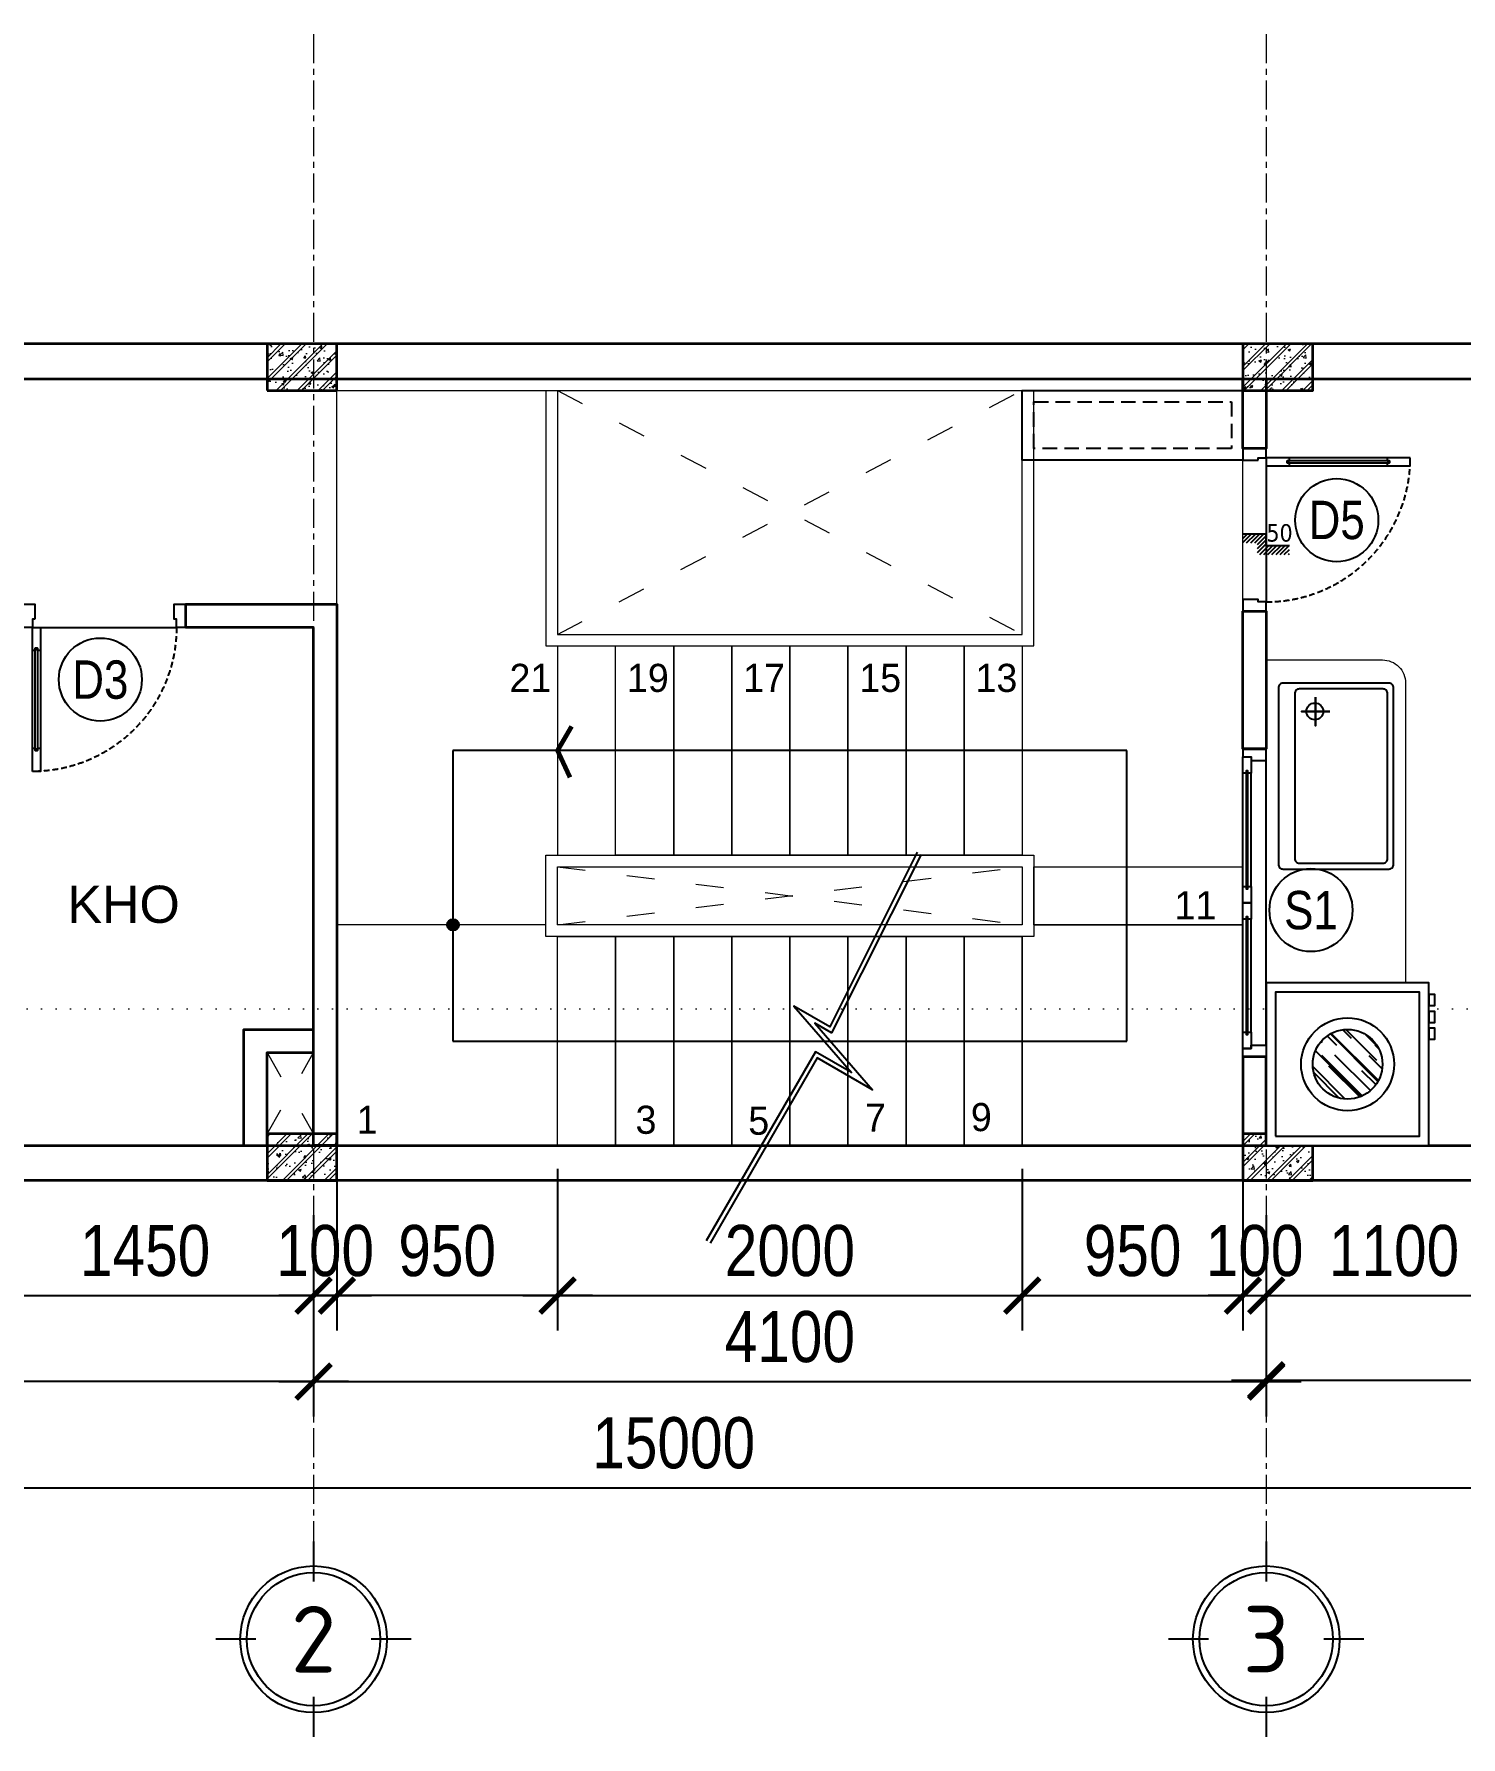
# Model space of a CAD drawing. Header units: inches. Extents: x 236662 to 497023, y -248575 to 81795.
# Drawn here: x 296492 to 302632, y -48059 to -40731 of the extents above; entities that cross this region are included whole.
import ezdxf
from ezdxf.enums import TextEntityAlignment as Align

# ---------------------------------------------------------------- set-up
doc = ezdxf.new("R2010")
doc.units = ezdxf.units.IN
doc.header["$LTSCALE"] = 10
doc.header["$MEASUREMENT"] = 0
doc.set_wipeout_variables(frame=1)
for name, pattern in [('ACAD_ISO03W100', [30, 12, -18]), ('CENTER', [2, 1.25, -0.25, 0.25, -0.25]), ('CENTER2', [1.125, 0.75, -0.125, 0.125, -0.125]), ('DASHED2', [0.375, 0.25, -0.125]), ('DOT2', [0.125, 0, -0.125]), ('HIDDEN', [0.375, 0.25, -0.125])]:
    doc.linetypes.add(name, pattern=pattern)
for name, color, linetype in [('01. HP_TEXT', 9, 'Continuous'), ('04. HP_CUA', 153, 'Continuous'), ('07. HP_KY HIEU', 43, 'Continuous'), ('07. HP_KY HIEU @ 1', 43, 'Continuous'), ('08. HP_DIM', 118, 'Continuous'), ('10. HP_VAT DUNG 1', 144, 'Continuous'), ('TEXT', 2, 'Continuous'), ('truc', 2, 'CENTER2')]:
    doc.layers.add(name, color=color, linetype=linetype)
for name, color, linetype, lineweight in [('02. HP_BE TONG', 1, 'Continuous', 35), ('03. HP_TUONG', 2, 'Continuous', 35), ('05. HP_TRUC', 251, 'CENTER', 5), ('06. HP_THAY 1', 134, 'Continuous', 15), ('06. HP_THAY 2', 147, 'Continuous', 13), ('09_HP_HATCH', 8, 'Continuous', 5), ('14. HP_OPENING', 250, 'ACAD_ISO03W100', 5), ('GHICHU', 7, 'Continuous', 9), ('N KHUAT', 8, 'Continuous', 5), ('net-025', 3, 'Continuous', 25)]:
    doc.layers.add(name, color=color, linetype=linetype, lineweight=lineweight)
doc.styles.add('AVO', font='VAVOB.TTF')
doc.styles.add('ISOCP50', font='isocpeur.ttf')
doc.styles.get("Standard").update_dxf_attribs({"font": 'arial.ttf'})
doc.styles.add('Tahoma', font='tahoma.ttf')
doc.styles.add('TEXT (none)', font='arial.ttf')
doc.styles.add('text2', font='VHELVCN.TTF')
doc.styles.add('TEXTS', font='VHELVCN.TTF')
doc.styles.add('TITLE', font='VHELVCN.TTF')
doc.dimstyles.new('AL-100', dxfattribs={"dimtxt": 220, "dimasz": 150, "dimexe": 150, "dimexo": 150, "dimgap": 80, "dimtad": 1, "dimdec": 0, "dimzin": 9, "dimtxsty": 'text2', "dimblk": 'ARCHTICK', "dimcen": 1, "dimdle": 150, "dimclrd": 256, "dimclre": 256, "dimclrt": 7, "dimadec": 0, "dimazin": 0, "dimtfac": 1, "dimtdec": 0, "dimtix": 1, "dimtmove": 2, "dimatfit": 3, "dimldrblk": 'ARCHTICK', "dimfxl": 1, "dimtolj": 1, "dimtzin": 0, "dimlwd": -1, "dimlwe": -1, "dimarcsym": 0})

# ---------------------------------------------------------------- blocks, each defined once
blk = doc.blocks.new('_ArchTick')
at = {"color": 0, "linetype": 'ByBlock', "const_width": 0.15}
blk.add_lwpolyline([(-0.5, -0.5), (0.5, 0.5)], dxfattribs=at)
blk = doc.blocks.new('*D129')
at = {"layer": '08. HP_DIM', "transparency": 16777216}
for p, q in [((301794.5, -45814), (301794.5, -46674)), ((307244.5, -45814), (307244.5, -46674)), ((301644.5, -46524), (307394.5, -46524))]:
    blk.add_line(p, q, dxfattribs=at)
at = {"layer": 'Defpoints', "color": 0, "transparency": 16777216}
for p in [(301794.5, -45664), (307244.5, -45664), (307244.5, -46524)]:
    blk.add_point(p, dxfattribs=at)
at = {"layer": '08. HP_DIM', "transparency": 16777216, "xscale": 150, "yscale": 150, "zscale": 150, "rotation": 180}
blk.add_blockref('_ArchTick', (301794.5, -46524), dxfattribs=at)
at = {"layer": '08. HP_DIM', "transparency": 16777216, "xscale": 150, "yscale": 150, "zscale": 150}
blk.add_blockref('_ArchTick', (307244.5, -46524), dxfattribs=at)
at = {"layer": '08. HP_DIM', "color": 7, "transparency": 16777216, "insert": (304519.5, -46331.7), "char_height": 220, "attachment_point": 5, "style": 'text2'}
blk.add_mtext('\\A1;5450', dxfattribs=at)
blk = doc.blocks.new('*D132')
at = {"layer": '08. HP_DIM', "transparency": 16777216}
for p, q in [((292244.5, -45814), (292244.5, -47136.9)), ((307244.5, -45814), (307244.5, -47136.9)), ((292094.5, -46986.9), (307394.5, -46986.9))]:
    blk.add_line(p, q, dxfattribs=at)
at = {"layer": 'Defpoints', "color": 0, "transparency": 16777216}
for p in [(292244.5, -45664), (307244.5, -45664), (307244.5, -46986.9)]:
    blk.add_point(p, dxfattribs=at)
at = {"layer": '08. HP_DIM', "transparency": 16777216, "xscale": 150, "yscale": 150, "zscale": 150, "rotation": 180}
blk.add_blockref('_ArchTick', (292244.5, -46986.9), dxfattribs=at)
at = {"layer": '08. HP_DIM', "transparency": 16777216, "xscale": 150, "yscale": 150, "zscale": 150}
blk.add_blockref('_ArchTick', (307244.5, -46986.9), dxfattribs=at)
at = {"layer": '08. HP_DIM', "color": 7, "transparency": 16777216, "insert": (299244.5, -46794.5), "char_height": 220, "attachment_point": 5, "style": 'text2'}
blk.add_mtext('\\A1;15000', dxfattribs=at)
blk = doc.blocks.new('*D142')
at = {"layer": '08. HP_DIM', "transparency": 16777216}
for p, q in [((296244.5, -45664), (296244.5, -46309.7)), ((297694.5, -45814), (297694.5, -46309.7)), ((296094.5, -46159.7), (297844.5, -46159.7))]:
    blk.add_line(p, q, dxfattribs=at)
at = {"layer": 'Defpoints', "color": 0, "transparency": 16777216}
for p in [(296244.5, -45514), (297694.5, -45664), (297694.5, -46159.7)]:
    blk.add_point(p, dxfattribs=at)
at = {"layer": '08. HP_DIM', "transparency": 16777216, "xscale": 150, "yscale": 150, "zscale": 150, "rotation": 180}
blk.add_blockref('_ArchTick', (296244.5, -46159.7), dxfattribs=at)
at = {"layer": '08. HP_DIM', "transparency": 16777216, "xscale": 150, "yscale": 150, "zscale": 150}
blk.add_blockref('_ArchTick', (297694.5, -46159.7), dxfattribs=at)
at = {"layer": '08. HP_DIM', "color": 7, "transparency": 16777216, "insert": (296969.5, -45967.3), "char_height": 220, "attachment_point": 5, "style": 'text2'}
blk.add_mtext('\\A1;1450', dxfattribs=at)
blk = doc.blocks.new('*D143')
at = {"layer": '08. HP_DIM', "transparency": 16777216}
for p, q in [((297694.5, -45814), (297694.5, -46309.7)), ((297794.5, -45814), (297794.5, -46309.7)), ((297694.5, -46159.7), (297544.5, -46159.7)), ((297694.5, -46159.7), (297794.5, -46159.7)), ((297794.5, -46159.7), (297944.5, -46159.7))]:
    blk.add_line(p, q, dxfattribs=at)
at = {"layer": 'Defpoints', "color": 0, "transparency": 16777216}
for p in [(297694.5, -45664), (297794.5, -45664), (297794.5, -46159.7)]:
    blk.add_point(p, dxfattribs=at)
at = {"layer": '08. HP_DIM', "transparency": 16777216, "xscale": 150, "yscale": 150, "zscale": 150}
blk.add_blockref('_ArchTick', (297694.5, -46159.7), dxfattribs=at)
at = {"layer": '08. HP_DIM', "transparency": 16777216, "xscale": 150, "yscale": 150, "zscale": 150, "rotation": 180}
blk.add_blockref('_ArchTick', (297794.5, -46159.7), dxfattribs=at)
at = {"layer": '08. HP_DIM', "color": 7, "transparency": 16777216, "insert": (297744.5, -45967.3), "char_height": 220, "attachment_point": 5, "style": 'text2'}
blk.add_mtext('\\A1;100', dxfattribs=at)
blk = doc.blocks.new('*D144')
at = {"layer": '08. HP_DIM', "transparency": 16777216}
for p, q in [((302894.5, -45664), (302894.5, -46309.7)), ((301794.5, -45814), (301794.5, -46309.7)), ((301644.5, -46159.7), (303044.5, -46159.7))]:
    blk.add_line(p, q, dxfattribs=at)
at = {"layer": 'Defpoints', "color": 0, "transparency": 16777216}
for p in [(302894.5, -45514), (301794.5, -45664), (302894.5, -46159.7)]:
    blk.add_point(p, dxfattribs=at)
at = {"layer": '08. HP_DIM', "transparency": 16777216, "xscale": 150, "yscale": 150, "zscale": 150, "rotation": 180}
blk.add_blockref('_ArchTick', (301794.5, -46159.7), dxfattribs=at)
at = {"layer": '08. HP_DIM', "transparency": 16777216, "xscale": 150, "yscale": 150, "zscale": 150}
blk.add_blockref('_ArchTick', (302894.5, -46159.7), dxfattribs=at)
at = {"layer": '08. HP_DIM', "color": 7, "transparency": 16777216, "insert": (302344.5, -45967.3), "char_height": 220, "attachment_point": 5, "style": 'text2'}
blk.add_mtext('\\A1;1100', dxfattribs=at)
blk = doc.blocks.new('grid test1')
at = {"ltscale": 20}
for p, q in [((0, 440), (0, 260)), ((-260, 0), (-440, 0)), ((440, 0), (260, 0)), ((0, -260), (0, -440))]:
    blk.add_line(p, q, dxfattribs=at)
at = {"color": 251, "ltscale": 20, "true_color": 0x636466}
for radius in [330, 300]:
    blk.add_circle((0, 0), radius, dxfattribs=at)
at = {"layer": '01. HP_TEXT', "color": 2, "ltscale": 20, "true_color": 0xf1eb1f, "style": 'ISOCP50'}
blk.add_attdef('GRID', text='', height=300, dxfattribs=at).set_placement((-36.9, 0.3), align=Align.MIDDLE_CENTER)
blk = doc.blocks.new('zcsadsdasd3')
at = {"layer": '05. HP_TRUC', "ltscale": 10}
for p, q in [((-9550, 4933.4), (-9550, -1554.2)), ((-5450, 4933.4), (-5450, -1554.2)), ((-15929.6, 3600), (1239.1, 3600)), ((-15929.6, 0), (1239.1, 0))]:
    blk.add_line(p, q, dxfattribs=at)
at = {"layer": '07. HP_KY HIEU @ 1', "ltscale": 20}
ref = blk.add_blockref('grid test1', (-9550, -1974.6), dxfattribs=dict(at, xscale=0.9555000001564621, yscale=0.9555000001564621, zscale=0.9555000001564621))
ref.add_attrib('GRID', '2', dxfattribs={"layer": 'TEXT', "ltscale": 20, "height": 286.6, "style": 'ISOCP50'}).set_placement((-9550, -1974.6), align=Align.MIDDLE_CENTER)
ref = blk.add_blockref('grid test1', (-5450, -1974.6), dxfattribs=dict(at, xscale=0.9555000001564621, yscale=0.9555000001564621, zscale=0.9555000001564621))
ref.add_attrib('GRID', '3', dxfattribs={"layer": 'TEXT', "ltscale": 20, "height": 286.6, "style": 'ISOCP50'}).set_placement((-5450, -1974.6), align=Align.MIDDLE_CENTER)
blk = doc.blocks.new('*D146')
at = {"layer": '08. HP_DIM', "transparency": 16777216}
for p, q in [((298744.5, -45614), (298744.5, -46309.7)), ((300744.5, -45614), (300744.5, -46309.7)), ((298594.5, -46159.7), (300894.5, -46159.7))]:
    blk.add_line(p, q, dxfattribs=at)
at = {"layer": 'Defpoints', "color": 0, "transparency": 16777216}
for p in [(298744.5, -45464), (300744.5, -45464), (300744.5, -46159.7)]:
    blk.add_point(p, dxfattribs=at)
at = {"layer": '08. HP_DIM', "transparency": 16777216, "xscale": 150, "yscale": 150, "zscale": 150, "rotation": 180}
blk.add_blockref('_ArchTick', (298744.5, -46159.7), dxfattribs=at)
at = {"layer": '08. HP_DIM', "transparency": 16777216, "xscale": 150, "yscale": 150, "zscale": 150}
blk.add_blockref('_ArchTick', (300744.5, -46159.7), dxfattribs=at)
at = {"layer": '08. HP_DIM', "color": 7, "transparency": 16777216, "insert": (299744.5, -45967.3), "char_height": 220, "attachment_point": 5, "style": 'text2'}
blk.add_mtext('\\A1;2000', dxfattribs=at)
blk = doc.blocks.new('*D147')
at = {"layer": '08. HP_DIM', "transparency": 16777216}
for p, q in [((301694.5, -45814), (301694.5, -46309.7)), ((301794.5, -45814), (301794.5, -46309.7)), ((301694.5, -46159.7), (301544.5, -46159.7)), ((301694.5, -46159.7), (301794.5, -46159.7)), ((301794.5, -46159.7), (301944.5, -46159.7))]:
    blk.add_line(p, q, dxfattribs=at)
at = {"layer": 'Defpoints', "color": 0, "transparency": 16777216}
for p in [(301694.5, -45664), (301794.5, -45664), (301794.5, -46159.7)]:
    blk.add_point(p, dxfattribs=at)
at = {"layer": '08. HP_DIM', "transparency": 16777216, "xscale": 150, "yscale": 150, "zscale": 150}
blk.add_blockref('_ArchTick', (301694.5, -46159.7), dxfattribs=at)
at = {"layer": '08. HP_DIM', "transparency": 16777216, "xscale": 150, "yscale": 150, "zscale": 150, "rotation": 180}
blk.add_blockref('_ArchTick', (301794.5, -46159.7), dxfattribs=at)
at = {"layer": '08. HP_DIM', "color": 7, "transparency": 16777216, "insert": (301744.5, -45967.3), "char_height": 220, "attachment_point": 5, "style": 'text2'}
blk.add_mtext('\\A1;100', dxfattribs=at)
blk = doc.blocks.new('*D300')
at = {"layer": '08. HP_DIM', "transparency": 16777216}
for p, q in [((297794.5, -45614), (297794.5, -46309.7)), ((298744.5, -45614), (298744.5, -46309.7)), ((298894.5, -46159.7), (297644.5, -46159.7))]:
    blk.add_line(p, q, dxfattribs=at)
at = {"layer": 'Defpoints', "color": 0, "transparency": 16777216}
for p in [(297794.5, -45464), (298744.5, -45464), (297794.5, -46159.7)]:
    blk.add_point(p, dxfattribs=at)
at = {"layer": '08. HP_DIM', "transparency": 16777216, "xscale": 150, "yscale": 150, "zscale": 150, "rotation": 180}
blk.add_blockref('_ArchTick', (297794.5, -46159.7), dxfattribs=at)
at = {"layer": '08. HP_DIM', "transparency": 16777216, "xscale": 150, "yscale": 150, "zscale": 150}
blk.add_blockref('_ArchTick', (298744.5, -46159.7), dxfattribs=at)
at = {"layer": '08. HP_DIM', "color": 7, "transparency": 16777216, "insert": (298269.5, -45967.3), "char_height": 220, "attachment_point": 5, "style": 'text2'}
blk.add_mtext('\\A1;950', dxfattribs=at)
blk = doc.blocks.new('*D301')
at = {"layer": '08. HP_DIM', "transparency": 16777216}
for p, q in [((300744.5, -45614), (300744.5, -46309.7)), ((301694.5, -45639), (301694.5, -46309.7)), ((300594.5, -46159.7), (301844.5, -46159.7))]:
    blk.add_line(p, q, dxfattribs=at)
at = {"layer": 'Defpoints', "color": 0, "transparency": 16777216}
for p in [(300744.5, -45464), (301694.5, -45489), (301694.5, -46159.7)]:
    blk.add_point(p, dxfattribs=at)
at = {"layer": '08. HP_DIM', "transparency": 16777216, "xscale": 150, "yscale": 150, "zscale": 150, "rotation": 180}
blk.add_blockref('_ArchTick', (300744.5, -46159.7), dxfattribs=at)
at = {"layer": '08. HP_DIM', "transparency": 16777216, "xscale": 150, "yscale": 150, "zscale": 150}
blk.add_blockref('_ArchTick', (301694.5, -46159.7), dxfattribs=at)
at = {"layer": '08. HP_DIM', "color": 7, "transparency": 16777216, "insert": (301219.5, -45967.3), "char_height": 220, "attachment_point": 5, "style": 'text2'}
blk.add_mtext('\\A1;950', dxfattribs=at)
blk = doc.blocks.new('ádasdzz')
at = {"layer": 'truc', "color": 2, "linetype": 'DOT2', "lineweight": 5, "ltscale": 50}
blk.add_lwpolyline([(450.4, -644.4), (6833.8, -644.4), (6833.8, -2300.2), (21309.6, -2300.2)], dxfattribs=at)
blk = doc.blocks.new('*D1331')
at = {"layer": '08. HP_DIM', "transparency": 16777216}
for p, q in [((-9550, -3750), (-9550, -4616)), ((-5450, -3750), (-5450, -4616)), ((-9700, -4466), (-5300, -4466))]:
    blk.add_line(p, q, dxfattribs=at)
at = {"layer": 'Defpoints', "color": 0, "transparency": 16777216}
for p in [(-9550, -3600), (-5450, -3600), (-5450, -4466)]:
    blk.add_point(p, dxfattribs=at)
at = {"layer": '08. HP_DIM', "transparency": 16777216, "xscale": 150, "yscale": 150, "zscale": 150, "rotation": 180}
blk.add_blockref('_ArchTick', (-9550, -4466), dxfattribs=at)
at = {"layer": '08. HP_DIM', "transparency": 16777216, "xscale": 150, "yscale": 150, "zscale": 150}
blk.add_blockref('_ArchTick', (-5450, -4466), dxfattribs=at)
at = {"layer": '08. HP_DIM', "color": 7, "transparency": 16777216, "insert": (-7500, -4273.6), "char_height": 220, "attachment_point": 5, "style": 'text2'}
blk.add_mtext('\\A1;4100', dxfattribs=at)
blk = doc.blocks.new('*D1332')
at = {"layer": '08. HP_DIM', "transparency": 16777216}
for p, q in [((-5450, -3750), (-5450, -4610.1)), ((0, -3750), (0, -4610.1)), ((-5600, -4460.1), (150, -4460.1))]:
    blk.add_line(p, q, dxfattribs=at)
at = {"layer": 'Defpoints', "color": 0, "transparency": 16777216}
for p in [(-5450, -3600), (0, -3600), (0, -4460.1)]:
    blk.add_point(p, dxfattribs=at)
at = {"layer": '08. HP_DIM', "transparency": 16777216, "xscale": 150, "yscale": 150, "zscale": 150, "rotation": 180}
blk.add_blockref('_ArchTick', (-5450, -4460.1), dxfattribs=at)
at = {"layer": '08. HP_DIM', "transparency": 16777216, "xscale": 150, "yscale": 150, "zscale": 150}
blk.add_blockref('_ArchTick', (0, -4460.1), dxfattribs=at)
at = {"layer": '08. HP_DIM', "color": 7, "transparency": 16777216, "insert": (-2725, -4267.7), "char_height": 220, "attachment_point": 5, "style": 'text2'}
blk.add_mtext('\\A1;5450', dxfattribs=at)
blk = doc.blocks.new('*D1333')
at = {"layer": '08. HP_DIM', "transparency": 16777216}
for p, q in [((-15000, -3750), (-15000, -5072.9)), ((0, -3750), (0, -5072.9)), ((-15150, -4922.9), (150, -4922.9))]:
    blk.add_line(p, q, dxfattribs=at)
at = {"layer": 'Defpoints', "color": 0, "transparency": 16777216}
for p in [(-15000, -3600), (0, -3600), (0, -4922.9)]:
    blk.add_point(p, dxfattribs=at)
at = {"layer": '08. HP_DIM', "transparency": 16777216, "xscale": 150, "yscale": 150, "zscale": 150, "rotation": 180}
blk.add_blockref('_ArchTick', (-15000, -4922.9), dxfattribs=at)
at = {"layer": '08. HP_DIM', "transparency": 16777216, "xscale": 150, "yscale": 150, "zscale": 150}
blk.add_blockref('_ArchTick', (0, -4922.9), dxfattribs=at)
at = {"layer": '08. HP_DIM', "color": 7, "transparency": 16777216, "insert": (-8000, -4730.6), "char_height": 220, "attachment_point": 5, "style": 'text2'}
blk.add_mtext('\\A1;15000', dxfattribs=at)
blk = doc.blocks.new('*D1334')
at = {"layer": '08. HP_DIM', "transparency": 16777216}
for p, q in [((-15000, -3750), (-15000, -4616)), ((-9550, -3750), (-9550, -4616)), ((-9400, -4466), (-15150, -4466))]:
    blk.add_line(p, q, dxfattribs=at)
at = {"layer": 'Defpoints', "color": 0, "transparency": 16777216}
for p in [(-15000, -3600), (-9550, -3600), (-15000, -4466)]:
    blk.add_point(p, dxfattribs=at)
at = {"layer": '08. HP_DIM', "transparency": 16777216, "xscale": 150, "yscale": 150, "zscale": 150, "rotation": 180}
blk.add_blockref('_ArchTick', (-15000, -4466), dxfattribs=at)
at = {"layer": '08. HP_DIM', "transparency": 16777216, "xscale": 150, "yscale": 150, "zscale": 150}
blk.add_blockref('_ArchTick', (-9550, -4466), dxfattribs=at)
at = {"layer": '08. HP_DIM', "color": 7, "transparency": 16777216, "insert": (-12275, -4273.6), "char_height": 220, "attachment_point": 5, "style": 'text2'}
blk.add_mtext('\\A1;5450', dxfattribs=at)
blk = doc.blocks.new('COT')
at = {"layer": '09_HP_HATCH'}
h = blk.add_hatch(dxfattribs=at)
h.set_pattern_fill('CHAU-01', color=256, scale=15, pattern_type=2)
h.set_pattern_definition([(50, (-55276.965, -37444.2), (107.58903, -9.41282), [11.25, -123.75]), (355, (-55276.97, -37444.2), (-20.8127, 112.82882), [9, -99]), (100.4514, (-55268, -37444.99), (86.7764, 103.41593), [9.56103, -105.17132]), (46.1842, (-55276.97, -37414.2), (160.08616, -24.82785), [16.875, -185.625]), (96.6356, (-55263.62, -37416.27), (140.1994, 146.11768), [14.34154, -157.75695]), (351.1842, (-55276.97, -37414.2), (140.1993, 146.1178), [13.5, -148.5]), (21, (-55261.965, -37421.7), (89.53606, -60.39283), [11.25, -123.75]), (326, (-55261.97, -37421.7), (36.4973, 108.7725), [9, -99]), (71.4514, (-55254.5, -37426.73), (126.0334, 48.37957), [9.56103, -105.17132]), (37.5, (-55276.965, -37444.2), (1.823978, 49.934078), [0, -97.8, 0, -100.5, 0, -99.375]), (7.5, (-55276.965, -37444.2), (39.46043, 59.161757), [0, -57.3, 0, -95.55, 0, -37.875]), (327.5, (-55310.415, -37444.2), (80.073365, -3.38323), [0, -37.5, 0, -117, 0, -155.25]), (317.5, (-55325.415, -37444.2), (87.477925, 15.01575), [0, -48.75, 0, -77.7, 0, -110.25]), (45, (-55276.965, -37444.2), (-45.07806, 45.07806), []), (45, (-55276.965, -37425.827), (-45.07806, 45.07806), [])])
h.paths.add_polyline_path([(0, -200), (300, -200), (300, 0), (0, 0)])
at = {"layer": '02. HP_BE TONG'}
blk.add_lwpolyline([(0, -200), (300, -200), (300, 0), (0, 0)], close=True, dxfattribs=at)
blk = doc.blocks.new('ádasdwdczxzc')
at = {"layer": '03. HP_TUONG'}
for p in [(-9750, 3600), (-5550, 3600), (-9750, 200), (-5550, 200)]:
    blk.add_blockref('COT', p, dxfattribs=at)
blk = doc.blocks.new('Step Symbol - Metric')
h = blk.add_hatch()
h.set_pattern_fill('_USER', color=0, angle=45, style=0, pattern_type=0)
h.set_pattern_definition([(45, (0, 4), (-0.70711, 0.70711), [])])
h.paths.add_polyline_path([(8, 0), (8, -3), (-3, -3), (-3, 1), (-8, 1), (-8, 4), (0, 4), (0, 0)])
at = {"color": 0}
blk.add_lwpolyline([(8, 0), (0, 0), (0, 4), (-8, 4)], dxfattribs=at)
blk.add_attdef('Step', (2, 2), '', height=3, dxfattribs=at)
blk = doc.blocks.new('*U1315')
for p, q in [((105, 100), (592.5, 100)), ((732.5, 100), (1220, 100)), ((50, 0), (1275, 0)), ((105, 65), (592.5, 65)), ((732.5, 65), (1220, 65))]:
    blk.add_line(p, q)
for points in [[(50, 65), (50, 0), (0, 0), (0, 100), (35, 100), (35, 65)], [(95, 78.5), (105, 78.5), (105, 65), (35, 65), (35, 100), (105, 100), (105, 86.5), (95, 86.5)], [(662.5, 65), (592.5, 65), (592.5, 78.5), (602.5, 78.5), (602.5, 86.5), (592.5, 86.5), (592.5, 100), (662.5, 100)], [(722.5, 78.5), (732.5, 78.5), (732.5, 65), (662.5, 65), (662.5, 100), (732.5, 100), (732.5, 86.5), (722.5, 86.5)], [(1290, 65), (1220, 65), (1220, 78.5), (1230, 78.5), (1230, 86.5), (1220, 86.5), (1220, 100), (1290, 100)], [(1275, 65), (1275, 0), (1325, 0), (1325, 100), (1290, 100), (1290, 65)]]:
    blk.add_lwpolyline(points, close=True)
at = {"color": 8}
for points in [[(95, 86.5), (95, 78.5), (602.5, 78.5), (602.5, 86.5)], [(722.5, 86.5), (722.5, 78.5), (1230, 78.5), (1230, 86.5)]]:
    blk.add_lwpolyline(points, close=True, dxfattribs=at)
blk = doc.blocks.new('MB may giat')
at = {"linetype": 'ByBlock'}
blk.add_wipeout([(-700, 0), (-700, -700), (0, -700), (0, 0)], dxfattribs=at)
h = blk.add_hatch(dxfattribs=at)
h.set_pattern_fill('AR-RROOF', color=256, scale=3, angle=45, style=0)
h.set_pattern_definition([(45, (-17593.72, -20718.18), (64.65784, 172.42092), [1143, -152.4, 381, -76.2]), (45, (-17549, -20619.58), (-125.54398, 17.7809), [228.6, -25.146, 457.2, -57.15]), (45, (-17612.576, -20645.44), (244.08336, 316.28462), [609.6, -106.68, 304.8, -76.2])])
h.paths.add_polyline_path([(-200, -350, -1), (-500, -350, -1)])
for points in [[(-700, 0), (-700, -700), (0, -700), (0, 0)], [(-660, -40), (-660, -660), (-40, -660), (-40, -40)], [(-242.5, -700), (-242.5, -725.9), (-195, -725.9), (-195, -700)], [(-169.9, -700), (-169.9, -725.9), (-122.4, -725.9), (-122.4, -700)], [(-97.4, -700), (-97.4, -725.9), (-49.9, -725.9), (-49.9, -700)]]:
    blk.add_lwpolyline(points, close=True, dxfattribs=at)
for radius in [200, 150]:
    blk.add_circle((-350, -350), radius, dxfattribs=at)
blk = doc.blocks.new('ÁDASD')
for points in [[(0, 380, 0.414214), (-20, 400), (-475, 400, 0.414214), (-495, 380), (-495, -380, 0.414214), (-475, -400), (-20, -400, 0.414214), (0, -380)], [(-90, 375), (-450, 375, 0.414214), (-470, 355), (-470, -355, 0.414214), (-450, -375), (-90, -375, 0.414214), (-70, -355), (-70, 355, 0.414214)]]:
    blk.add_lwpolyline(points, format="xyb", close=True)
for points in [[(-160.1, -339.9), (-160.1, -217)], [(-221.5, -278.5), (-98.7, -278.5)]]:
    blk.add_lwpolyline(points, close=True)
blk.add_circle((-156.5, -278.5), 36.1)
blk = doc.blocks.new('NOITHAT TANG 4')
at = {"layer": '10. HP_VAT DUNG 1'}
for points in [[(-6500, 3100), (-6500, 3100), (-6500, 3400), (-5550, 3400), (-5550, 3100), (-6450, 3100)], [(-6500, 3100), (-6500, 3100), (-6500, 3400), (-5550, 3400), (-5550, 3100), (-6500, 3100)]]:
    blk.add_lwpolyline(points, dxfattribs=at)
at = {"layer": '10. HP_VAT DUNG 1', "linetype": 'DASHED2', "ltscale": 25}
blk.add_lwpolyline([(-6450, 3350), (-5600, 3350), (-5600, 3150), (-6450, 3150)], close=True, dxfattribs=at)
blk.add_lwpolyline([(-6450, 3350), (-5600, 3350), (-5600, 3150), (-6450, 3150)], close=True, dxfattribs=at)
at = {"layer": '10. HP_VAT DUNG 1'}
for name, p, rotation in [('ÁDASD', (-5397.5, 1740), 180), ('MB may giat', (-5450, 850), 90)]:
    blk.add_blockref(name, p, dxfattribs=dict(at, rotation=rotation))
at = {"layer": '06. HP_THAY 1'}
blk.add_lwpolyline([(-5450, 2240), (-4950, 2240, -0.414214), (-4850, 2140), (-4850, 850), (-5450, 850)], format="xyb", close=True, dxfattribs=at)
blk = doc.blocks.new('*U33')
at = {"ltscale": 100}
for p, q in [((40, 620), (40, 200)), ((75, 200), (75, 620))]:
    blk.add_line(p, q, dxfattribs=at)
at = {"color": 8, "ltscale": 100}
blk.add_line((40, 100), (660, 100), dxfattribs=at)
at = {"ltscale": 100}
for points in [[(40, 720), (40, 620), (52.5, 620), (52.5, 630), (62.5, 630), (62.5, 620), (75, 620), (75, 720)], [(62.5, 200), (62.5, 190), (52.5, 190), (52.5, 200), (40, 200), (40, 100), (75, 100), (75, 200)], [(50, 65), (40, 65), (40, 100), (0, 100), (0, 0), (50, 0)], [(700, 100), (660, 100), (660, 65), (650, 65), (650, 0), (700, 0)]]:
    blk.add_lwpolyline(points, close=True, dxfattribs=at)
at = {"color": 8, "ltscale": 100}
blk.add_lwpolyline([(62.5, 630), (52.5, 630), (52.5, 190), (62.5, 190)], close=True, dxfattribs=at)
at = {"color": 8, "linetype": 'HIDDEN', "ltscale": 10}
blk.add_arc((40, 100), 620, 360, 90, dxfattribs=at)
blk = doc.blocks.new('*U163')
at = {"ltscale": 100}
for p, q in [((40, 620), (40, 200)), ((75, 200), (75, 620))]:
    blk.add_line(p, q, dxfattribs=at)
at = {"color": 8, "ltscale": 100}
blk.add_line((40, 100), (660, 100), dxfattribs=at)
at = {"ltscale": 100}
for points in [[(40, 720), (40, 620), (52.5, 620), (52.5, 630), (62.5, 630), (62.5, 620), (75, 620), (75, 720)], [(62.5, 200), (62.5, 190), (52.5, 190), (52.5, 200), (40, 200), (40, 100), (75, 100), (75, 200)], [(50, 65), (40, 65), (40, 100), (0, 100), (0, 0), (50, 0)], [(700, 100), (660, 100), (660, 65), (650, 65), (650, 0), (700, 0)]]:
    blk.add_lwpolyline(points, close=True, dxfattribs=at)
at = {"color": 8, "ltscale": 100}
blk.add_lwpolyline([(62.5, 630), (52.5, 630), (52.5, 190), (62.5, 190)], close=True, dxfattribs=at)
at = {"color": 8, "linetype": 'HIDDEN', "ltscale": 10}
blk.add_arc((40, 100), 620, 360, 90, dxfattribs=at)
blk = doc.blocks.new('CUA TANG 4')
at = {"layer": '04. HP_CUA', "rotation": 270}
blk.add_blockref('*U163', (9450, -450), dxfattribs=at)
at = {"layer": '04. HP_CUA', "xscale": -1, "rotation": 180}
blk.add_blockref('*U33', (4200, -1120), dxfattribs=at)
blk = doc.blocks.new('KH-CUA')
at = {"ltscale": 50}
blk.add_circle((0, 0), 162.5, dxfattribs=at)
at = {"layer": 'TEXT', "ltscale": 50, "style": 'TEXTS'}
for tag, p, height in [('Ñ', (-91, -60.8), 150), ('1', (33.4, -100.8), 80)]:
    blk.add_attdef(tag, p, '', height=height, dxfattribs=at)
blk = doc.blocks.new('mb tang 4')
at = {"layer": '07. HP_KY HIEU'}
h = blk.add_hatch(color=256, dxfattribs=at)
h.dxf.hatch_style = 1
edge = h.paths.add_edge_path()
edge.add_arc((-8950, -2500), 25, 0, 360)
at = {"layer": '03. HP_TUONG'}
blk.add_line((-5550, -1742.5), (-5450, -1742.5), dxfattribs=at)
for points in [[(-4350, 0), (-15000, 0), (-15000, -1000), (-14900, -1000), (-14900, -150), (-4350, -150)], [(-5550, -150), (-5450, -150), (-5450, -450), (-5550, -450)], [(-5550, -1150), (-5450, -1150), (-5450, -1742.5), (-5550, -1742.5)]]:
    blk.add_lwpolyline(points, close=True, dxfattribs=at)
for points in [[(-9550, -1220), (-10100, -1220), (-10100, -1120), (-9450, -1120), (-9450, -3450), (-9550, -3450), (-9550, -1220)], [(-750, -2200), (0, -2200), (0, -3600), (-15000, -3600), (-15000, -3450), (-14850, -3450), (-14850, -3450), (-150, -3450), (-150, -2300), (-750, -2300)], [(-9850, -3450), (-9850, -2950), (-9550, -2950)], [(-9750, -3450), (-9750, -3050), (-9550, -3050)], [(-5550, -3067.5), (-5550, -3450), (-5450, -3450), (-5450, -3067.5), (-5550, -3067.5)]]:
    blk.add_lwpolyline(points, dxfattribs=at)
at = {"layer": '06. HP_THAY 1'}
for p, q in [((-8500, -200), (-8500, -1250)), ((-6500, -1250), (-6500, -200)), ((-8500, -1250), (-6500, -1250))]:
    blk.add_line(p, q, dxfattribs=at)
for points in [[(-9450, -200), (-5550, -200), (-5550, -150), (-9450, -150)], [(-5550, -1742.5), (-5450, -1742.5), (-5450, -3067.5), (-5550, -3067.5)], [(-6450, -2200), (-6450, -2550), (-8550, -2550), (-8550, -2200)], [(-8500, -2250), (-6500, -2250), (-6500, -2500), (-8500, -2500)]]:
    blk.add_lwpolyline(points, close=True, dxfattribs=at)
blk.add_lwpolyline([(-8550, -200), (-8550, -1300), (-6450, -1300), (-6450, -200)], dxfattribs=at)
at = {"layer": '06. HP_THAY 2'}
for p, q in [((-9450, -1120), (-9450, -150)), ((-8500, -1300), (-8500, -2200))]:
    blk.add_line(p, q, dxfattribs=at)
for points in [[(-5550, -450), (-5450, -450), (-5450, -1150), (-5550, -1150)], [(-8250, -2200), (-8250, -1300), (-8000, -1300), (-8000, -2200)], [(-8000, -2200), (-8000, -1300), (-7750, -1300), (-7750, -2200)], [(-7750, -2200), (-7750, -1300), (-7500, -1300), (-7500, -2200)], [(-7500, -2200), (-7500, -1300), (-7250, -1300), (-7250, -2200)], [(-7250, -2200), (-7250, -1300), (-7000, -1300), (-7000, -2200)], [(-7000, -2200), (-7000, -1300), (-6750, -1300), (-6750, -2200)], [(-6750, -2200), (-6750, -1300), (-6500, -1300), (-6500, -2200)], [(-6450, -2250), (-5550, -2250), (-5550, -2500), (-6450, -2500)], [(-8500, -3450), (-8500, -2550), (-8250, -2550), (-8250, -3450)], [(-8250, -3450), (-8250, -2550), (-8000, -2550), (-8000, -3450)], [(-8000, -3450), (-8000, -2550), (-7750, -2550), (-7750, -3450)], [(-7750, -3450), (-7750, -2550), (-7500, -2550), (-7500, -3450)], [(-7500, -3450), (-7500, -2550), (-7250, -2550), (-7250, -3450)], [(-7250, -3450), (-7250, -2550), (-7000, -2550), (-7000, -3450)], [(-7000, -3450), (-7000, -2550), (-6750, -2550), (-6750, -3450)], [(-6750, -3450), (-6750, -2550), (-6500, -2550), (-6500, -3450)]]:
    blk.add_lwpolyline(points, close=True, dxfattribs=at)
for points in [[(-6450, -2200), (-6450, -2250), (-5550, -2250), (-5550, -1150)], [(-6500, -1300), (-6500, -2200)], [(-8550, -2500), (-9450, -2500), (-9450, -3450), (-8500, -3450), (-8500, -2550)], [(-6450, -2500), (-5550, -2500), (-5550, -3450), (-6500, -3450), (-6500, -2550)], [(-6450, -2500), (-6450, -2550), (-6500, -2550)]]:
    blk.add_lwpolyline(points, dxfattribs=at)
at = {"layer": '07. HP_KY HIEU', "linetype": 'DASHED2'}
blk.add_lwpolyline([(-8950, -1750), (-8950, -3000), (-6050, -3000), (-6050, -1750)], close=True, dxfattribs=at)
at = {"layer": '07. HP_KY HIEU'}
for points in [[(-6951.7, -2187.3), (-7328.1, -2939.1), (-7483.3, -2849.5), (-7234.9, -3136.1), (-7390.1, -3046.5), (-7859.8, -3860.1)], [(-6935, -2196.9), (-7321, -2965.5), (-7393.4, -2923.7), (-7145, -3210.3), (-7383, -3072.9), (-7843.1, -3869.7)]]:
    blk.add_lwpolyline(points, dxfattribs=at)
blk.add_circle((-8950, -2500), 25, dxfattribs=at)
at = {"layer": '14. HP_OPENING'}
for p, q in [((-8500, -200), (-6500, -1250)), ((-8500, -1250), (-6500, -200)), ((-8500, -2250), (-6500, -2500)), ((-8500, -2500), (-6500, -2250)), ((-9750, -3050), (-9550, -3400)), ((-9750, -3400), (-9550, -3050))]:
    blk.add_line(p, q, dxfattribs=at)
at = {"layer": 'N KHUAT', "linetype": 'Continuous', "const_width": 20}
blk.add_lwpolyline([(-8446.4, -1865.5), (-8500, -1750), (-8439.4, -1646)], dxfattribs=at)
at = {"layer": '04. HP_CUA', "rotation": 90}
blk.add_blockref('*U1315', (-5450, -3067.5), dxfattribs=at)
at = {"layer": '07. HP_KY HIEU @ 1'}
ref = blk.add_blockref('Step Symbol - Metric', (-5450, -869.1), dxfattribs=dict(at, xscale=12.5, yscale=12.5, zscale=12.5))
ref.add_attrib('Step', '50', (-5449, -850.7), dxfattribs={"layer": '0', "color": 7, "height": 75, "style": 'Tahoma'})
at = {"layer": '08. HP_DIM'}
blk.add_blockref('ádasdwdczxzc', (0, -3600), dxfattribs=at)
at = {"layer": '01. HP_TEXT', "style": 'TEXT (none)'}
blk.add_text('KHO', height=159.88, dxfattribs=at).set_placement((-10609.6, -2491.5))
at = {"layer": 'GHICHU', "color": 0, "linetype": 'Continuous', "style": 'AVO'}
for s, p in [('21', (-8706.7, -1497.8)), ('19', (-8201.3, -1497.8)), ('17', (-7701.3, -1497.8)), ('15', (-7201.3, -1497.8)), ('13', (-6701.3, -1497.8)), ('11', (-5844.7, -2476.2)), ('1', (-9364.4, -3399.4)), ('3', (-8164.4, -3399.4)), ('5', (-7679.1, -3403.5)), ('7', (-7176.8, -3390.1)), ('9', (-6721.2, -3387.9))]:
    blk.add_text(s, height=121, dxfattribs=at).set_placement(p)
at = {"layer": '08. HP_DIM'}
dim = blk.add_linear_dim(base=(0, -4922.9), p1=(-15000, -3600), p2=(0, -3600), dimstyle='AL-100', dxfattribs=at)
dim.commit()
dim.dimension.update_dxf_attribs({"geometry": '*D1333', "text_midpoint": (-8000, -4730.6), "dimtype": 128})
for base, p1, p2, picture, middle in [((-15000, -4466), (-9550, -3600), (-15000, -3600), '*D1334', (-12275, -4273.6)), ((-5450, -4466), (-9550, -3600), (-5450, -3600), '*D1331', (-7500, -4273.6)), ((0, -4460.1), (-5450, -3600), (0, -3600), '*D1332', (-2725, -4267.7))]:
    dim = blk.add_linear_dim(base=base, p1=p1, p2=p2, dimstyle='AL-100', dxfattribs=at)
    dim.commit()
    dim.dimension.update_dxf_attribs({"geometry": picture, "text_midpoint": middle})

msp = doc.modelspace()

# ---------------------------------------------------------------- block references
msp.add_blockref('mb tang 4', (307244.5, -42064))
at = {"layer": '07. HP_KY HIEU'}
msp.add_blockref('ádasdzz', (288438.1, -42626, -6.3), dxfattribs=at)
at = {"layer": '08. HP_DIM'}
msp.add_blockref('zcsadsdasd3', (307244.5, -45664), dxfattribs=at)

# ---------------------------------------------------------------- dimensions: what is measured, and where the dimension line sits
for base, p1, p2, picture, middle in [((297794.5, -46159.7), (298744.5, -45464), (297794.5, -45464), '*D300', (298269.5, -45967.3)), ((300744.5, -46159.7), (298744.5, -45464), (300744.5, -45464), '*D146', (299744.5, -45967.3)), ((301694.5, -46159.7), (300744.5, -45464), (301694.5, -45489), '*D301', (301219.5, -45967.3)), ((297694.5, -46159.7), (296244.5, -45514), (297694.5, -45664), '*D142', (296969.5, -45967.3)), ((302894.5, -46159.7), (301794.5, -45664), (302894.5, -45514), '*D144', (302344.5, -45967.3)), ((297794.5, -46159.7), (297694.5, -45664), (297794.5, -45664), '*D143', (297744.5, -45967.3)), ((301794.5, -46159.7), (301694.5, -45664), (301794.5, -45664), '*D147', (301744.5, -45967.3)), ((307244.5, -46524), (301794.5, -45664), (307244.5, -45664), '*D129', (304519.5, -46331.7))]:
    dim = msp.add_linear_dim(base=base, p1=p1, p2=p2, dimstyle='AL-100', dxfattribs=at)
    dim.commit()
    dim.dimension.update_dxf_attribs({"geometry": picture, "text_midpoint": middle})
dim = msp.add_linear_dim(base=(307244.5, -46986.9), p1=(292244.5, -45664), p2=(307244.5, -45664), dimstyle='AL-100', dxfattribs=at)
dim.commit()
dim.dimension.update_dxf_attribs({"geometry": '*D132', "text_midpoint": (299244.5, -46794.5), "dimtype": 160})

# ---------------------------------------------------------------- next in the draw order: block references
msp.add_blockref('NOITHAT TANG 4', (307244.5, -45664), dxfattribs=at)

# ---------------------------------------------------------------- next in the draw order: block references
at = {"layer": '07. HP_KY HIEU'}
ref = msp.add_blockref('KH-CUA', (302097.8, -42822.7, 6.3), dxfattribs=dict(at, xscale=1.1, yscale=1.1, zscale=1.1))
ref.add_attrib('ENTER', 'D5', dxfattribs={"layer": 'net-025', "color": 0, "height": 165, "style": 'TITLE'}).set_placement((302097.8, -42822.7, 6.3), align=Align.MIDDLE)
ref = msp.add_blockref('KH-CUA', (296776.8, -43508.5, 6.3), dxfattribs=dict(at, xscale=1.1, yscale=1.1, zscale=1.1))
ref.add_attrib('ENTER', 'D3', dxfattribs={"layer": 'net-025', "color": 0, "height": 165, "style": 'TITLE'}).set_placement((296776.8, -43508.5, 6.3), align=Align.MIDDLE)
ref = msp.add_blockref('KH-CUA', (301987.1, -44500.7), dxfattribs=dict(at, xscale=1.1, yscale=1.1, zscale=1.1))
ref.add_attrib('ENTER', 'S1', dxfattribs={"layer": 'net-025', "color": 0, "height": 165, "style": 'TITLE'}).set_placement((301987.1, -44500.7), align=Align.MIDDLE)
at = {"layer": '08. HP_DIM'}
msp.add_blockref('CUA TANG 4', (292244.5, -42064), dxfattribs=at)

doc.saveas('drawing.dxf')
